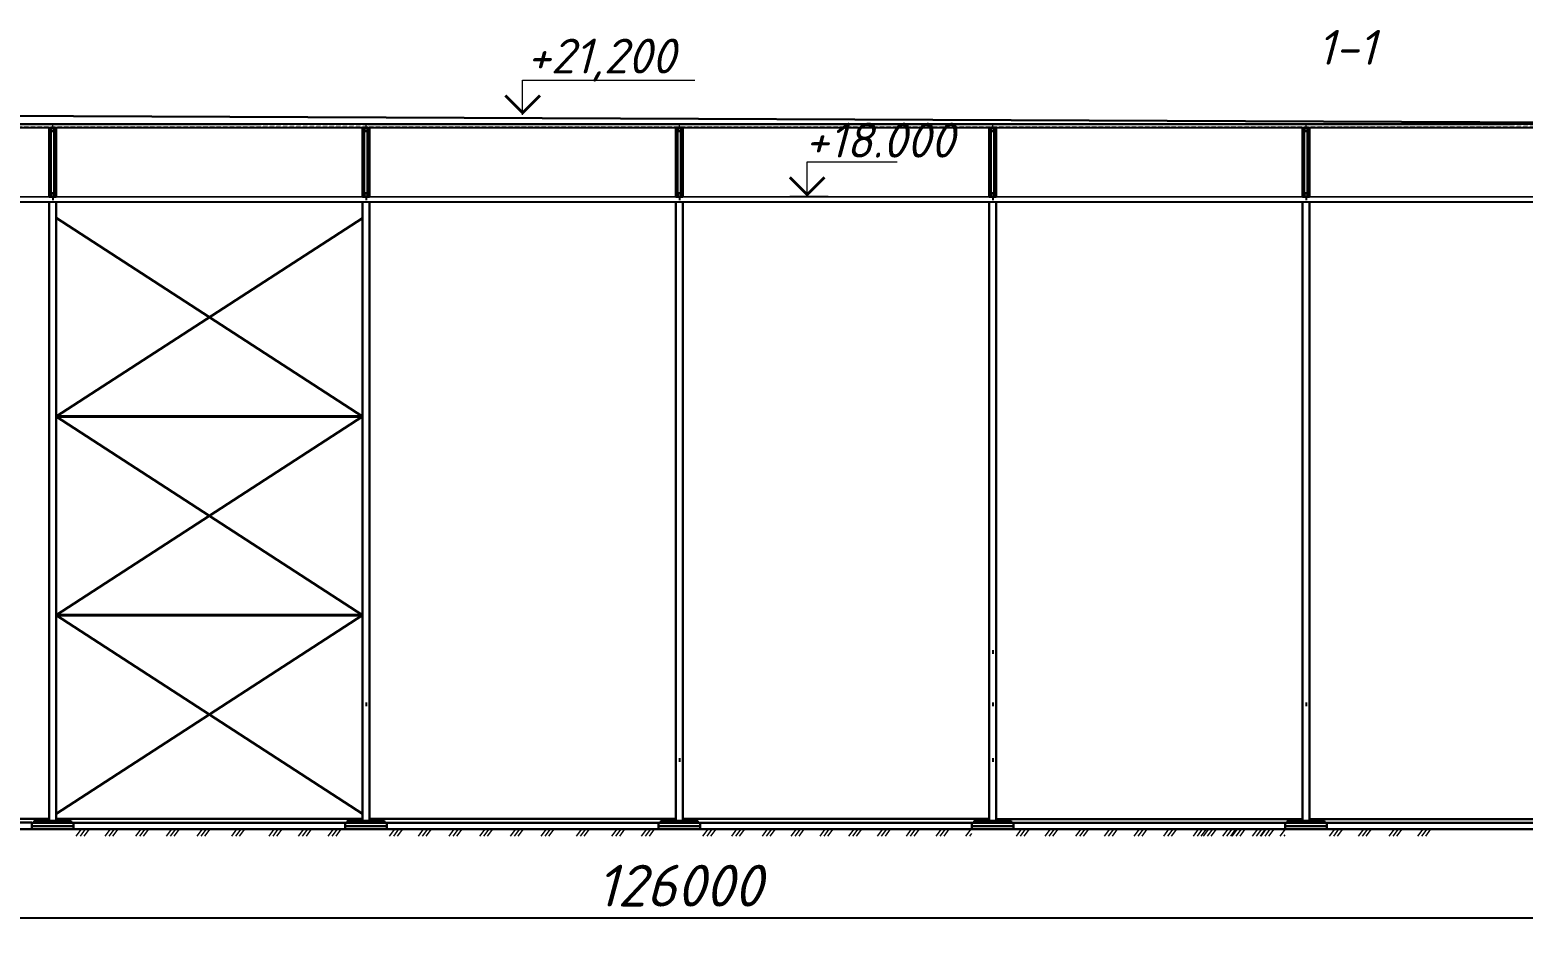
# Model space of a CAD drawing. Header units: millimetres. Extents: x -345369 to 252202, y 74562 to 424723.
# Drawn here: x -149527 to -138804, y 239392 to 245875 of the extents above; entities that cross this region are included whole.
import ezdxf

# ---------------------------------------------------------------- set-up
doc = ezdxf.new("R2010")
doc.units = ezdxf.units.MM
doc.linetypes.add('HIDDEN2', pattern=[4.7625, 3.175, -1.5875])
for name, color, linetype, lineweight in [('kolonni', 150, 'Continuous', 35), ('S Stora', 5, 'Continuous', 30), ('стена 0.2', 40, 'Continuous', 30)]:
    doc.layers.add(name, color=color, linetype=linetype, lineweight=lineweight)
for name, color, linetype in [('PAMA', 7, 'Continuous'), ('РАЗМЕРЫ', 7, 'Continuous'), ('Текст', 7, 'Continuous')]:
    doc.layers.add(name, color=color, linetype=linetype)
doc.styles.add('25', font='isocpeur.TTF', dxfattribs={"oblique": 15, "height": 300})
doc.styles.get("Standard").update_dxf_attribs({"font": 'isocpeur.TTF', "oblique": 15})
doc.dimstyles.new('ss50', dxfattribs={"dimtxt": 125, "dimasz": 150, "dimexe": 100, "dimexo": 100, "dimgap": 31.25, "dimtad": 1, "dimdec": 0, "dimdsep": 46, "dimtxsty": 'Standard', "dimblk": 'OBLIQUE', "dimcen": 125, "dimdle": 100, "dimadec": 0, "dimazin": 0, "dimtfac": 1, "dimtdec": 0, "dimtmove": 1, "dimatfit": 3, "dimfxl": 1, "dimarcsym": 0})

# ---------------------------------------------------------------- blocks, each defined once
blk = doc.blocks.new('_ArchTick')
at = {"color": 0, "linetype": 'ByBlock', "const_width": 0.15}
blk.add_lwpolyline([(-0.5, -0.5), (0.5, 0.5)], dxfattribs=at)
blk = doc.blocks.new('*D784')
at = {"color": 0, "lineweight": -2, "ltscale": 2, "transparency": 16777216}
for p, q in [((-160713, 239503), (-129013, 239503)), ((-160613, 239503), (-160613, 239403)), ((-129113, 239503), (-129113, 239403))]:
    blk.add_line(p, q, dxfattribs=at)
at = {"layer": 'Defpoints', "color": 0, "ltscale": 2, "transparency": 16777216}
for p in [(-160613, 239572), (-129113, 239524), (-129113, 239503)]:
    blk.add_point(p, dxfattribs=at)
at = {"color": 0, "lineweight": -2, "ltscale": 2, "transparency": 16777216, "xscale": 200, "yscale": 200, "zscale": 200, "rotation": 180}
blk.add_blockref('_ArchTick', (-160613, 239503), dxfattribs=at)
at = {"color": 0, "lineweight": -2, "ltscale": 2, "transparency": 16777216, "xscale": 200, "yscale": 200, "zscale": 200}
blk.add_blockref('_ArchTick', (-129113, 239503), dxfattribs=at)
at = {"color": 0, "lineweight": 9, "ltscale": 2, "transparency": 16777216, "insert": (-144863, 239733), "char_height": 300, "attachment_point": 5}
blk.add_mtext('126000', dxfattribs=at)
blk = doc.blocks.new('54212')
at = {"layer": 'kolonni', "lineweight": 30, "ltscale": 10}
for p, q in [((-100, 45), (-100, -45)), ((-5, 50), (-95, 50)), ((0, -45), (0, 45)), ((-95, -50), (-5, -50))]:
    blk.add_line(p, q, dxfattribs=at)
for points in [[(-95, 40), (-95, -40)], [(-10, 45), (-90, 45)], [(-5, -40), (-5, 40)], [(-90, -45), (-10, -45)]]:
    blk.add_lwpolyline(points, dxfattribs=at)
for centre, start, end in [((-95, 45), 89.3615, 180.6385), ((-90, 40), 89.3615, 180.6385), ((-10, 40), 359.3615, 90.6385), ((-5, 45), 359.3615, 90.6385), ((-95, -45), 179.3615, 270.6385), ((-90, -40), 179.3615, 270.6385), ((-10, -40), 269.3615, 0.6385), ((-5, -45), 269.3615, 0.6385)]:
    blk.add_arc(centre, 5, start, end, dxfattribs=at)

msp = doc.modelspace()

# ---------------------------------------------------------------- linework, layer by layer
at = {"lineweight": 35}
for p, q in [((-149375.315024, 244698.686204), (-149375.315024, 245150.453454)), ((-149375.315024, 244698.686204), (-149375.315024, 245150.453454)), ((-149350.315024, 244694.840227), (-149350.315024, 245150.481313)), ((-149350.315024, 244694.840227), (-149350.315024, 245150.481313)), ((-147125.315024, 244698.686204), (-147125.315024, 245150.453454)), ((-147100.315024, 244694.840227), (-147100.315024, 245150.481313)), ((-144875.315024, 244698.686204), (-144875.315024, 245150.453454)), ((-144850.315024, 244694.840227), (-144850.315024, 245150.481313)), ((-142625.002524, 244698.686204), (-142625.002524, 245150.453454)), ((-142600.002524, 244694.840227), (-142600.002524, 245150.481313)), ((-140375.002524, 244698.686204), (-140375.002524, 245150.453454)), ((-140350.002524, 244694.840227), (-140350.002524, 245150.481313))]:
    msp.add_line(p, q, dxfattribs=at)
at = {"lineweight": 20}
for p, q in [((-149362.815024, 245174.217384), (-149362.815024, 245198.917722)), ((-147112.815024, 245174.217384), (-147112.815024, 245197.967384)), ((-144862.815024, 245174.217384), (-144862.815024, 245198.917722)), ((-142612.502524, 245174.217384), (-142612.502524, 245198.917722)), ((-140362.502524, 245174.217384), (-140362.502524, 245199.217384))]:
    msp.add_line(p, q, dxfattribs=at)
for p, q in [((-146113.05493, 245174.217384), (-145838.05493, 245174.217384)), ((-144069.904237, 244678.179138), (-143794.904237, 244678.179138))]:
    msp.add_line(p, q)
at = {"lineweight": 40}
for p, q in [((-149337.815024, 243100.137519), (-147137.815024, 243100.137519)), ((-149337.815024, 241674.296239), (-147137.815024, 241674.296239))]:
    msp.add_line(p, q, dxfattribs=at)
at = {"lineweight": 30}
for p, q in [((-149387.815024, 240211.402209), (-151587.815024, 240211.402209)), ((-147137.815024, 240211.529003), (-149337.815024, 240211.529003)), ((-144887.815024, 240211.529003), (-147087.815024, 240211.529003)), ((-142637.502524, 240211.529003), (-144837.815024, 240211.529003)), ((-140387.502524, 240209.954591), (-142587.502524, 240209.954591)), ((-138137.502524, 240209.493392), (-140337.502524, 240209.493392)), ((-151512.815024, 240185.443731), (-149512.815024, 240185.443731)), ((-151462.815024, 240139.145304), (-149512.815024, 240139.145304)), ((-149512.815024, 240138.194966), (-147263.817867, 240138.194966)), ((-149262.815024, 240184.493392), (-147962.815024, 240184.493392)), ((-149262.815024, 240184.493392), (-147263.817867, 240184.493392)), ((-147263.817867, 240138.194966), (-145012.815024, 240138.194966)), ((-147200.315024, 240196.993392), (-147025.315024, 240196.993392)), ((-147012.815024, 240184.493392), (-145712.815024, 240184.493392)), ((-147012.815024, 240184.493392), (-145012.815024, 240184.493392)), ((-145012.815024, 240138.194966), (-142762.502524, 240138.194966)), ((-144762.815024, 240184.493392), (-143462.815024, 240184.493392)), ((-144762.815024, 240184.493392), (-142762.502524, 240184.493392)), ((-142762.502524, 240138.194966), (-140212.502524, 240138.194966)), ((-142512.502524, 240184.493392), (-141212.502524, 240184.493392)), ((-142512.502524, 240184.493392), (-140512.502524, 240184.493392)), ((-140262.502524, 240184.493392), (-138962.502524, 240184.493392)), ((-140262.502524, 240184.493392), (-138262.502524, 240184.493392)), ((-140212.502524, 240138.194966), (-137962.502524, 240139.197632))]:
    msp.add_line(p, q, dxfattribs=at)
at = {"lineweight": 30, "ltscale": 10}
msp.add_line((-149462.815024, 240184.493392), (-149262.815024, 240184.493392), dxfattribs=at)
at = {"lineweight": 9}
for points in [[(-145988.05493, 245265.193525), (-145988.05493, 245515.193525), (-144752.584026, 245515.193525)], [(-143944.904237, 244678.179138), (-143944.904237, 244928.179138), (-143297.825599, 244928.179138)]]:
    msp.add_lwpolyline(points, dxfattribs=at)
at = {"lineweight": 9, "const_width": 20}
for points in [[(-146113.05493, 245404.333525), (-145988.05493, 245279.333525), (-145863.05493, 245404.333525)], [(-144069.904237, 244817.319138), (-143944.904237, 244692.319138), (-143819.904237, 244817.319138)]]:
    msp.add_lwpolyline(points, dxfattribs=at)
at = {"lineweight": 25}
msp.add_lwpolyline([(-151612.815024, 244678.179138), (-129087.502524, 244677.2288), (-129087.502524, 244638.27251), (-151612.815024, 244639.040101)], close=True, dxfattribs=at)
at = {"lineweight": 30}
for points in [[(-149512.815024, 240159.493392), (-149212.815024, 240159.493392), (-149212.815024, 240184.493392), (-149512.815024, 240184.493392)], [(-147263.817867, 240159.493392), (-146963.817867, 240159.493392), (-146963.817867, 240184.493392), (-147263.817867, 240184.493392)], [(-145012.815024, 240159.493392), (-144712.815024, 240159.493392), (-144712.815024, 240184.493392), (-145012.815024, 240184.493392)], [(-142762.502524, 240159.493392), (-142462.502524, 240159.493392), (-142462.502524, 240184.493392), (-142762.502524, 240184.493392)], [(-140512.502524, 240159.493392), (-140212.502524, 240159.493392), (-140212.502524, 240184.493392), (-140512.502524, 240184.493392)]]:
    msp.add_lwpolyline(points, close=True, dxfattribs=at)
for points in [[(-149212.815024, 240138.194966), (-149212.815024, 240184.493392), (-149512.815024, 240184.493392), (-149512.815024, 240138.194966)], [(-149262.815024, 240184.493392), (-149462.815024, 240184.493392)], [(-146963.817867, 240138.194966), (-146963.817867, 240184.493392), (-147263.817867, 240184.493392), (-147263.817867, 240138.194966)], [(-147012.815024, 240184.493392), (-147212.815024, 240184.493392)], [(-144712.815024, 240138.194966), (-144712.815024, 240184.493392), (-145012.815024, 240184.493392), (-145012.815024, 240138.194966)], [(-144762.815024, 240184.493392), (-144962.815024, 240184.493392)], [(-142462.502524, 240138.194966), (-142462.502524, 240184.493392), (-142762.502524, 240184.493392), (-142762.502524, 240138.194966)], [(-142512.502524, 240184.493392), (-142712.502524, 240184.493392)], [(-140212.502524, 240138.194966), (-140212.502524, 240184.493392), (-140512.502524, 240184.493392), (-140512.502524, 240138.194966)], [(-140262.502524, 240184.493392), (-140462.502524, 240184.493392)]]:
    msp.add_lwpolyline(points, dxfattribs=at)
at = {"layer": 'kolonni', "lineweight": 30, "ltscale": 10}
for p, q in [((-149387.815024, 244677.2288), (-149387.815024, 245174.217384)), ((-149337.815024, 244677.2288), (-149337.815024, 245174.217384)), ((-147137.815024, 244677.2288), (-147137.815024, 245174.217384)), ((-147087.815024, 244677.2288), (-147087.815024, 245174.217384)), ((-144887.815024, 244677.2288), (-144887.815024, 245174.217384)), ((-144837.815024, 244677.2288), (-144837.815024, 245174.217384)), ((-142637.502524, 244677.2288), (-142637.502524, 245174.217384)), ((-142587.502524, 244677.2288), (-142587.502524, 245174.217384)), ((-140387.502524, 244677.2288), (-140387.502524, 245174.217384)), ((-140337.502524, 244677.2288), (-140337.502524, 245174.217384)), ((-149387.815024, 244677.2288), (-149337.815024, 244677.2288)), ((-149387.815024, 240196.993392), (-149387.815024, 244638.089762)), ((-149387.815024, 240196.993392), (-149387.815024, 244638.089762)), ((-149337.815024, 240196.993392), (-149337.815024, 244638.089762)), ((-149337.815024, 240196.993392), (-149337.815024, 244638.089762)), ((-147137.815024, 244677.2288), (-147087.815024, 244677.2288)), ((-147137.815024, 240196.993392), (-147137.815024, 244638.089762)), ((-147137.815024, 240196.993392), (-147137.815024, 244638.089762)), ((-147087.815024, 240196.993392), (-147087.815024, 244638.089762)), ((-147087.815024, 240196.993392), (-147087.815024, 244638.089762)), ((-144887.815024, 244677.2288), (-144837.815024, 244677.2288)), ((-144887.815024, 240196.993392), (-144887.815024, 244638.089762)), ((-144887.815024, 240196.993392), (-144887.815024, 244638.089762)), ((-144837.815024, 240196.993392), (-144837.815024, 244638.089762)), ((-144837.815024, 240196.993392), (-144837.815024, 244638.089762)), ((-142637.502524, 244677.2288), (-142587.502524, 244677.2288)), ((-142637.502524, 240196.993392), (-142637.502524, 244638.089762)), ((-142637.502524, 240196.993392), (-142637.502524, 244638.089762)), ((-142587.502524, 240196.993392), (-142587.502524, 244638.089762)), ((-142587.502524, 240196.993392), (-142587.502524, 244638.089762)), ((-140387.502524, 244677.2288), (-140337.502524, 244677.2288)), ((-140387.502524, 240196.993392), (-140387.502524, 244638.089762)), ((-140387.502524, 240196.993392), (-140387.502524, 244638.089762)), ((-140337.502524, 240196.993392), (-140337.502524, 244638.089762)), ((-140337.502524, 240196.993392), (-140337.502524, 244638.089762))]:
    msp.add_line(p, q, dxfattribs=at)
at = {"layer": 'kolonni', "ltscale": 10}
for p, q in [((-147137.815024, 244523.767939), (-149338.230668, 243099.7288)), ((-149337.815024, 244525.9788), (-147137.815024, 243100.137519)), ((-147137.815024, 243100.137519), (-149338.230668, 241673.887519)), ((-149337.815024, 243100.137519), (-147137.815024, 241674.296239)), ((-147137.815024, 241674.296239), (-149338.230668, 240248.046239)), ((-149337.815024, 241674.296239), (-147137.815024, 240247.32257))]:
    msp.add_line(p, q, dxfattribs=at)
at = {"layer": 'PAMA', "ltscale": 10}
for p, q in [((-151662.815024, 245199.217384), (-147875.315024, 245199.217384)), ((-151600.315024, 245175.167722), (-135862.502524, 245175.167722)), ((-149350.315024, 245174.217384), (-147125.745239, 245174.217384)), ((-147100.315024, 245199.217384), (-144850.315024, 245199.217384)), ((-147100.315024, 245174.217384), (-144875.794836, 245174.217384)), ((-144850.315024, 245199.217384), (-142600.002524, 245199.217384)), ((-144850.315024, 245174.217384), (-142625.635166, 245174.217384)), ((-142600.002524, 245199.217384), (-140350.002524, 245199.217384)), ((-142600.002524, 245174.217384), (-140375.595442, 245174.217384)), ((-140350.002524, 245199.217384), (-138875.002524, 245199.217384)), ((-140350.002524, 245174.217384), (-135862.502524, 245174.217384)), ((-149375.315024, 244941.2288), (-149375.315024, 244916.2288)), ((-149350.315024, 244941.2288), (-149350.315024, 244916.2288)), ((-147125.315024, 244738.4788), (-147125.315024, 244966.2288)), ((-147100.315024, 244738.4788), (-147100.315024, 244966.2288)), ((-144875.315024, 244738.4788), (-144875.315024, 244966.2288)), ((-144850.315024, 244738.4788), (-144850.315024, 244966.2288)), ((-142625.002524, 244738.4788), (-142625.002524, 244966.2288)), ((-142600.002524, 244738.4788), (-142600.002524, 244966.2288)), ((-140375.002524, 244738.4788), (-140375.002524, 244966.2288)), ((-140350.002524, 244738.4788), (-140350.002524, 244966.2288)), ((-149362.815024, 244677.2288), (-149362.815024, 244652.2288)), ((-147112.815024, 244677.2288), (-147112.815024, 244652.2288)), ((-144862.815024, 244677.2288), (-144862.815024, 244652.2288)), ((-142612.502524, 244677.2288), (-142612.502524, 244652.2288)), ((-140362.502524, 244677.2288), (-140362.502524, 244652.2288)), ((-149387.815024, 244324.7288), (-149387.815024, 244299.7288)), ((-142637.502524, 241421.993392), (-142637.502524, 241396.993392)), ((-142612.502524, 241421.993392), (-142612.502524, 241396.993392)), ((-149387.815024, 241046.993392), (-149387.815024, 241021.993392)), ((-147137.815024, 241046.993392), (-147137.815024, 241021.993392)), ((-147112.815024, 241046.993392), (-147112.815024, 241021.993392)), ((-144887.815024, 241046.993392), (-144887.815024, 241021.993392)), ((-142637.502524, 241046.993392), (-142637.502524, 241021.993392)), ((-142612.502524, 241046.993392), (-142612.502524, 241021.993392)), ((-140387.502524, 241046.993392), (-140387.502524, 241021.993392)), ((-140362.502524, 241046.993392), (-140362.502524, 241021.993392)), ((-149387.815024, 240646.993392), (-149387.815024, 240621.993392)), ((-144887.815024, 240646.993392), (-144887.815024, 240621.993392)), ((-144862.815024, 240646.993392), (-144862.815024, 240621.993392)), ((-142637.502524, 240646.993392), (-142637.502524, 240621.993392)), ((-142612.502524, 240646.993392), (-142612.502524, 240621.993392))]:
    msp.add_line(p, q, dxfattribs=at)
at = {"layer": 'PAMA', "linetype": 'HIDDEN2', "ltscale": 10}
for p, q in [((-151662.815024, 245176.417722), (-135862.502524, 245176.417722)), ((-151612.815024, 245198.917722), (-138112.190024, 245198.917722))]:
    msp.add_line(p, q, dxfattribs=at)
at = {"layer": 'S Stora', "ltscale": 2}
for points in [[(-149230.315024, 240196.993392), (-149495.315024, 240196.993392), (-149495.315024, 240184.493392), (-149230.315024, 240184.493392)], [(-146981.317867, 240196.993392), (-147246.317867, 240196.993392), (-147246.317867, 240184.493392), (-146981.317867, 240184.493392)], [(-144730.315024, 240196.993392), (-144995.315024, 240196.993392), (-144995.315024, 240184.493392), (-144730.315024, 240184.493392)], [(-142480.002524, 240196.993392), (-142745.002524, 240196.993392), (-142745.002524, 240184.493392), (-142480.002524, 240184.493392)], [(-140230.002524, 240196.993392), (-140495.002524, 240196.993392), (-140495.002524, 240184.493392), (-140230.002524, 240184.493392)]]:
    msp.add_lwpolyline(points, close=True, dxfattribs=at)
at = {"layer": 'РАЗМЕРЫ', "lineweight": 13}
for p, q in [((-149193.196825, 240088.194966), (-149155.696825, 240138.194966)), ((-149164.1045, 240088.194966), (-149126.6045, 240138.194966)), ((-149137.013941, 240088.194966), (-149099.513941, 240138.194966)), ((-148986.440634, 240088.194966), (-148948.940634, 240138.194966)), ((-148957.348309, 240088.194966), (-148919.848309, 240138.194966)), ((-148930.25775, 240088.194966), (-148892.75775, 240138.194966)), ((-148766.206852, 240088.194966), (-148728.706852, 240138.194966)), ((-148737.114527, 240088.194966), (-148699.614527, 240138.194966)), ((-148710.023967, 240088.194966), (-148672.523967, 240138.194966)), ((-148545.97307, 240088.194966), (-148508.47307, 240138.194966)), ((-148516.880745, 240088.194966), (-148479.380745, 240138.194966)), ((-148489.790185, 240088.194966), (-148452.290185, 240138.194966)), ((-148325.739288, 240088.194966), (-148288.239288, 240138.194966)), ((-148296.646963, 240088.194966), (-148259.146963, 240138.194966)), ((-148269.556403, 240088.194966), (-148232.056403, 240138.194966)), ((-148077.235488, 240088.194966), (-148039.735488, 240138.194966)), ((-148048.143163, 240088.194966), (-148010.643163, 240138.194966)), ((-148021.052603, 240088.194966), (-147983.552603, 240138.194966)), ((-147809.450661, 240088.194966), (-147771.950661, 240138.194966)), ((-147780.358336, 240088.194966), (-147742.858336, 240138.194966)), ((-147753.267776, 240088.194966), (-147715.767776, 240138.194966)), ((-147596.988197, 240088.194966), (-147559.488197, 240138.194966)), ((-147567.895872, 240088.194966), (-147530.395872, 240138.194966)), ((-147540.805313, 240088.194966), (-147503.305313, 240138.194966)), ((-147384.525733, 240088.194966), (-147347.025733, 240138.194966)), ((-147355.433408, 240088.194966), (-147317.933408, 240138.194966)), ((-147328.342849, 240088.194966), (-147290.842849, 240138.194966)), ((-146943.196825, 240088.194966), (-146905.696825, 240138.194966)), ((-146914.1045, 240088.194966), (-146876.6045, 240138.194966)), ((-146887.013941, 240088.194966), (-146849.513941, 240138.194966)), ((-146736.440634, 240088.194966), (-146698.940634, 240138.194966)), ((-146707.348309, 240088.194966), (-146669.848309, 240138.194966)), ((-146680.25775, 240088.194966), (-146642.75775, 240138.194966)), ((-146516.206852, 240088.194966), (-146478.706852, 240138.194966)), ((-146487.114527, 240088.194966), (-146449.614527, 240138.194966)), ((-146460.023967, 240088.194966), (-146422.523967, 240138.194966)), ((-146295.97307, 240088.194966), (-146258.47307, 240138.194966)), ((-146266.880745, 240088.194966), (-146229.380745, 240138.194966)), ((-146239.790185, 240088.194966), (-146202.290185, 240138.194966)), ((-146075.739288, 240088.194966), (-146038.239288, 240138.194966)), ((-146046.646963, 240088.194966), (-146009.146963, 240138.194966)), ((-146019.556403, 240088.194966), (-145982.056403, 240138.194966)), ((-145855.505505, 240088.194966), (-145818.005505, 240138.194966)), ((-145826.41318, 240088.194966), (-145788.91318, 240138.194966)), ((-145799.322621, 240088.194966), (-145761.822621, 240138.194966)), ((-145601.557098, 240088.194966), (-145564.057098, 240138.194966)), ((-145572.464773, 240088.194966), (-145534.964773, 240138.194966)), ((-145545.374214, 240088.194966), (-145507.874214, 240138.194966)), ((-145346.988197, 240088.194966), (-145309.488197, 240138.194966)), ((-145317.895872, 240088.194966), (-145280.395872, 240138.194966)), ((-145290.805313, 240088.194966), (-145253.305313, 240138.194966)), ((-145134.525733, 240088.194966), (-145097.025733, 240138.194966)), ((-145105.433408, 240088.194966), (-145067.933408, 240138.194966)), ((-145078.342849, 240088.194966), (-145040.842849, 240138.194966)), ((-144693.196825, 240088.194966), (-144655.696825, 240138.194966)), ((-144664.1045, 240088.194966), (-144626.6045, 240138.194966)), ((-144637.013941, 240088.194966), (-144599.513941, 240138.194966)), ((-144486.440634, 240088.194966), (-144448.940634, 240138.194966)), ((-144457.348309, 240088.194966), (-144419.848309, 240138.194966)), ((-144430.25775, 240088.194966), (-144392.75775, 240138.194966)), ((-144266.206852, 240088.194966), (-144228.706852, 240138.194966)), ((-144237.114527, 240088.194966), (-144199.614527, 240138.194966)), ((-144210.023967, 240088.194966), (-144172.523967, 240138.194966)), ((-144059.450661, 240088.194966), (-144021.950661, 240138.194966)), ((-144030.358336, 240088.194966), (-143992.858336, 240138.194966)), ((-144003.267776, 240088.194966), (-143965.767776, 240138.194966)), ((-143852.69447, 240088.194966), (-143815.19447, 240138.194966)), ((-143823.602145, 240088.194966), (-143786.102145, 240138.194966)), ((-143796.511586, 240088.194966), (-143759.011586, 240138.194966)), ((-143645.938279, 240088.194966), (-143608.438279, 240138.194966)), ((-143616.845954, 240088.194966), (-143579.345954, 240138.194966)), ((-143589.755395, 240088.194966), (-143552.255395, 240138.194966)), ((-143439.182088, 240088.194966), (-143401.682088, 240138.194966)), ((-143410.089763, 240088.194966), (-143372.589763, 240138.194966)), ((-143382.999204, 240088.194966), (-143345.499204, 240138.194966)), ((-143232.425898, 240088.194966), (-143194.925898, 240138.194966)), ((-143203.333572, 240088.194966), (-143165.833572, 240138.194966)), ((-143176.243013, 240088.194966), (-143138.743013, 240138.194966)), ((-143017.856262, 240088.194966), (-142980.356262, 240138.194966)), ((-142988.763937, 240088.194966), (-142951.263937, 240138.194966)), ((-142961.673377, 240088.194966), (-142924.173377, 240138.194966)), ((-142805.393798, 240088.194966), (-142767.893798, 240138.194966)), ((-142776.301473, 240088.194966), (-142762.502524, 240106.593564)), ((-142442.884325, 240088.194966), (-142405.384325, 240138.194966)), ((-142413.792, 240088.194966), (-142376.292, 240138.194966)), ((-142386.701441, 240088.194966), (-142349.201441, 240138.194966)), ((-142236.128134, 240088.194966), (-142198.628134, 240138.194966)), ((-142207.035809, 240088.194966), (-142169.535809, 240138.194966)), ((-142179.94525, 240088.194966), (-142142.44525, 240138.194966)), ((-142015.894352, 240088.194966), (-141978.394352, 240138.194966)), ((-141986.802027, 240088.194966), (-141949.302027, 240138.194966)), ((-141959.711467, 240088.194966), (-141922.211467, 240138.194966)), ((-141809.138161, 240088.194966), (-141771.638161, 240138.194966)), ((-141780.045836, 240088.194966), (-141742.545836, 240138.194966)), ((-141752.955276, 240088.194966), (-141715.455276, 240138.194966)), ((-141596.675697, 240088.194966), (-141559.175697, 240138.194966)), ((-141567.583372, 240088.194966), (-141530.083372, 240138.194966)), ((-141540.492813, 240088.194966), (-141502.992813, 240138.194966)), ((-141384.213233, 240088.194966), (-141346.713233, 240138.194966)), ((-141355.120908, 240088.194966), (-141317.620908, 240138.194966)), ((-141328.030349, 240088.194966), (-141290.530349, 240138.194966)), ((-141171.75077, 240088.194966), (-141134.25077, 240138.194966)), ((-141142.658444, 240088.194966), (-141105.158444, 240138.194966)), ((-141115.567885, 240088.194966), (-141078.067885, 240138.194966)), ((-141099.133498, 240088.194966), (-141061.633498, 240138.194966)), ((-141070.041173, 240088.194966), (-141032.541173, 240138.194966)), ((-141042.950613, 240088.194966), (-141005.450613, 240138.194966)), ((-140959.288306, 240088.194966), (-140921.788306, 240138.194966)), ((-140930.195981, 240088.194966), (-140892.695981, 240138.194966)), ((-140903.105421, 240088.194966), (-140865.605421, 240138.194966)), ((-140892.377307, 240088.194966), (-140854.877307, 240138.194966)), ((-140863.284982, 240088.194966), (-140825.784982, 240138.194966)), ((-140836.194422, 240088.194966), (-140798.694422, 240138.194966)), ((-140746.825842, 240088.194966), (-140709.325842, 240138.194966)), ((-140717.733517, 240088.194966), (-140680.233517, 240138.194966)), ((-140690.642957, 240088.194966), (-140653.142957, 240138.194966)), ((-140685.621116, 240088.194966), (-140648.121116, 240138.194966)), ((-140656.528791, 240088.194966), (-140619.028791, 240138.194966)), ((-140629.438231, 240088.194966), (-140591.938231, 240138.194966)), ((-140548.691185, 240088.194966), (-140511.191185, 240138.194966)), ((-140519.59886, 240088.194966), (-140512.502524, 240097.656747)), ((-140192.884325, 240088.194966), (-140155.384325, 240138.194966)), ((-140163.792, 240088.194966), (-140126.292, 240138.194966)), ((-140136.701441, 240088.194966), (-140099.201441, 240138.194966)), ((-139986.128134, 240088.194966), (-139948.628134, 240138.194966)), ((-139957.035809, 240088.194966), (-139919.535809, 240138.194966)), ((-139929.94525, 240088.194966), (-139892.44525, 240138.194966)), ((-139765.894352, 240088.194966), (-139728.394352, 240138.194966)), ((-139736.802027, 240088.194966), (-139699.302027, 240138.194966)), ((-139709.711467, 240088.194966), (-139672.211467, 240138.194966)), ((-139559.138161, 240088.194966), (-139521.638161, 240138.194966)), ((-139530.045836, 240088.194966), (-139492.545836, 240138.194966)), ((-139502.955276, 240088.194966), (-139465.455276, 240138.194966))]:
    msp.add_line(p, q, dxfattribs=at)
at = {"layer": 'стена 0.2', "color": 30, "ltscale": 10}
for p in [(-151662.815024, 245267.658869), (-151662.815024, 245200.167722)]:
    msp.add_line(p, (-135862.502524, 245197.967384), dxfattribs=at)

# ---------------------------------------------------------------- block references
at = {"layer": 'PAMA', "lineweight": 35, "xscale": 0.25, "yscale": 0.25, "zscale": 0.25}
for p in [(-149350.315024, 245161.717384), (-149350.315024, 245161.717384), (-147100.315024, 245161.717384), (-144850.315024, 245161.717384), (-142600.002524, 245161.717384), (-140350.002524, 245161.717384), (-149350.315024, 244689.7288), (-149350.315024, 244689.7288), (-147100.315024, 244689.7288), (-144850.315024, 244689.7288), (-142600.002524, 244689.7288), (-140350.002524, 244689.7288)]:
    msp.add_blockref('54212', p, dxfattribs=at)

# ---------------------------------------------------------------- texts
at = {"style": '25', "oblique": 15}
for s, p in [('+21,200', (-145957.063305, 245562.593954)), ('+18.000', (-143961.082057, 244958.747175))]:
    msp.add_text(s, height=250, dxfattribs=at).set_placement(p)
at = {"layer": 'Текст', "color": 0, "insert": (-140070.578431, 245750.24842), "char_height": 250, "attachment_point": 5}
msp.add_mtext('1-1', dxfattribs=at)

# ---------------------------------------------------------------- dimensions: what is measured, and where the dimension line sits
at = {"color": 0, "lineweight": 9, "ltscale": 2}
dim = msp.add_linear_dim(base=(-129112.502524, 239502.80198), p1=(-160612.80361, 239571.619369), p2=(-129112.502524, 239524.302289), text='126000', dimstyle='ss50', override={"dimtxt": 300, "dimasz": 200, "dimgap": 80, "dimblk": 'ArchTick', "dimfxl": 1.2, "dimfxlon": 1, "dimarcsym": 2}, dxfattribs=at)
dim.commit()
dim.dimension.update_dxf_attribs({"geometry": '*D784', "text_midpoint": (-144862.653067, 239732.80198)})

doc.saveas('drawing.dxf')
